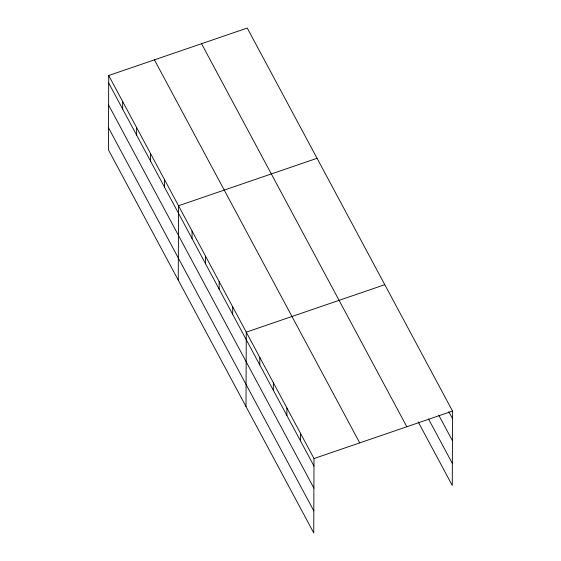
<?xml version="1.0" encoding="UTF-8"?>
<svg xmlns="http://www.w3.org/2000/svg" width="561" height="561" viewBox="0 0 561 561"><rect width="100%" height="100%" fill="white"/><g stroke="black" fill="none" stroke-linecap="round" stroke-linejoin="round"><path stroke-width="0.84" d="M108.722 75.511L108.462 149.913L313.746 532.95L314.006 458.547L108.722 75.511L247.254 28.05L452.538 411.087L452.278 485.489L418.197 421.907M122.656 109.072L122.684 101.555M136.618 135.124L136.646 127.606M150.572 161.168L150.6 153.651M164.534 187.213L164.562 179.695M178.258 280.142L178.517 205.747L317.049 158.286M192.044 238.544L192.072 231.027M205.592 263.824L205.621 256.307M219.141 289.104L219.169 281.587M232.689 314.384L232.717 306.867M246.006 406.55L246.265 332.147L384.79 284.686M259.785 364.945L259.813 357.427M273.333 390.225L273.361 382.707M286.881 415.505L286.909 407.987M300.43 440.785L300.458 433.267M314.006 458.547L452.538 411.087M448.814 411.711L452.51 418.611M438.884 415.399L452.432 440.68M428.541 418.983L452.355 463.421M201.539 43.709L406.823 426.753M154.436 59.852L359.72 442.888M108.701 83.028L313.978 466.072M108.624 105.096L313.901 488.14M108.539 127.838L313.823 510.882"/></g></svg>
